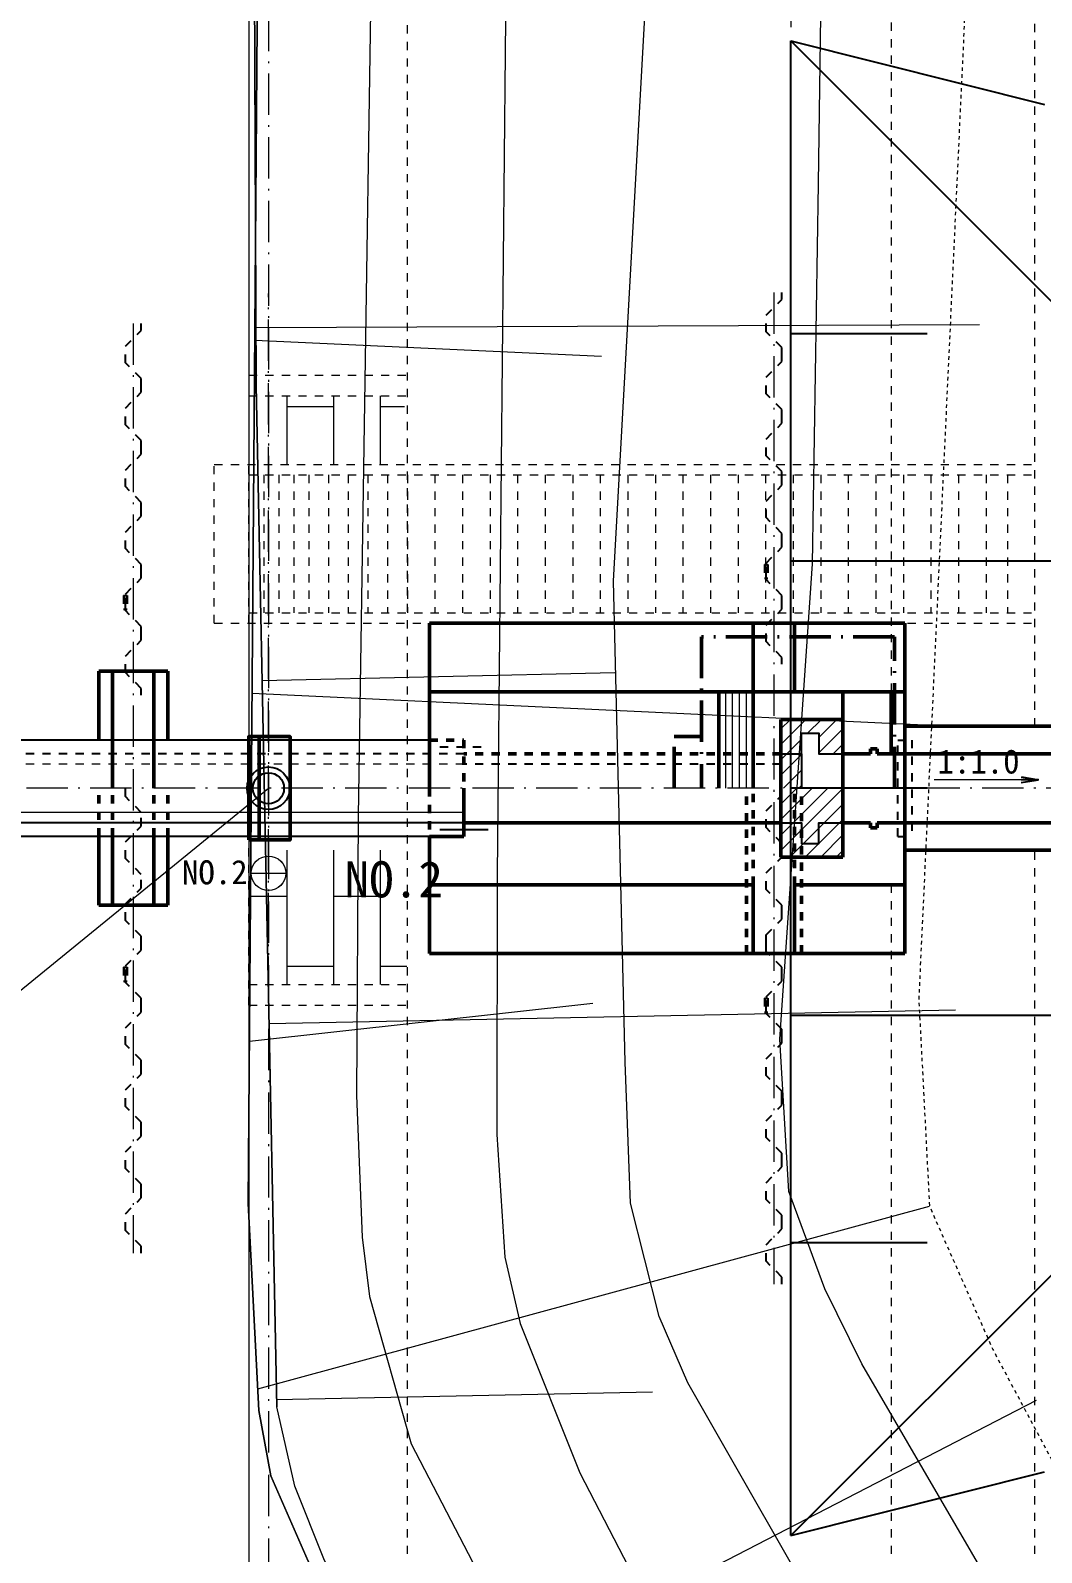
# Model space of a CAD drawing. Header units: millimetres. Extents: x 604133 to 1296463, y 247237 to 595748.
# Drawn here: x 761030 to 775707, y 396013 to 418118 of the extents above; entities that cross this region are included whole.
import ezdxf
from ezdxf.enums import TextEntityAlignment as Align

# ---------------------------------------------------------------- set-up
doc = ezdxf.new("R2010")
doc.units = ezdxf.units.MM
doc.header["$LTSCALE"] = 100
doc.header["$PDSIZE"] = 300
for name, pattern in [('561019', [1, 0.5, -0.5]), ('SXF_一点短鎖線', [9.25, 6, -1.5, 0.25, -1.5]), ('SXF_跳び破線', [12, 6, -6]), ('一点短鎖線', [9.25, 6, -1.5, 0.25, -1.5])]:
    doc.linetypes.add(name, pattern=pattern)
doc.layers.get('Defpoints').update_dxf_attribs({"color": 153})
for name, color, linetype, lineweight in [('D-BGD', 7, 'Continuous', 13), ('D-BMK', 2, 'SXF_一点短鎖線', 13), ('D-BMK-HTXT', 7, 'Continuous', 13), ('D-BYP-STR1', 2, 'Continuous', 13), ('D-BYP-STR3', 2, 'Continuous', 13), ('D-BYP-STR4', 6, 'Continuous', 25), ('D-BYP-STR8', 150, 'Continuous', 25), ('D-BYP-TXT', 7, 'Continuous', 13), ('D-STR', 1, 'Continuous', 50), ('D-STR-DIM', 7, 'Continuous', 13), ('D-STR-HTXT', 7, 'Continuous', 13), ('D-STR-STR7', 4, 'Continuous', 25), ('D-STR-TXT', 7, 'Continuous', 13)]:
    doc.layers.add(name, color=color, linetype=linetype, lineweight=lineweight)
doc.styles.add('MS ゴシック', font='MS Gothic.ttf')
doc.styles.add('YOKO_GOTHIC', font='MS Gothic.ttf')
doc.styles.add('ＭＳ ゴシック', font='MS Gothic.ttf')
doc.dimstyles.new('DIM-100-F', dxfattribs={"dimscale": 100, "dimtxt": 3.5, "dimasz": 2.5, "dimexe": 0, "dimexo": 2, "dimgap": 0.8, "dimtad": 1, "dimdec": 0, "dimzin": 0, "dimdsep": 46, "dimtxsty": 'MS ゴシック', "dimblk": 'OPEN', "dimcen": 0.1, "dimclrd": 256, "dimclre": 256, "dimclrt": 256, "dimaunit": 1, "dimadec": 4, "dimazin": 0, "dimtfac": 1, "dimtdec": 0, "dimtmove": 2, "dimatfit": 3, "dimldrblk": 'OPEN', "dimfxl": 1, "dimtolj": 1, "dimtzin": 0, "dimlwd": -1, "dimlwe": -1, "dimarcsym": 2})

# ---------------------------------------------------------------- blocks, each defined once
blk = doc.blocks.new('21311212131313131')
at = {"layer": 'D-BGD', "linetype": 'Continuous'}
for p, q in [((2641432.2186, -1224581.0874), (2636536.1355, -1215573.5761)), ((2621199.8571, -1227219.7997), (2620937.3489, -1216724.5447)), ((2631301.8617, -1226821.8142), (2630894.0811, -1216862.6524)), ((2626511.0967, -1227168.1898), (2626765.7641, -1217299.0659)), ((2636606.854, -1226875.2248), (2633752.1022, -1217183.4579)), ((2636756.3256, -1226604.2834), (2636530.0232, -1221145.0175)), ((2626322.2807, -1227025.7045), (2626101.0385, -1221911.2203)), ((2631562.3852, -1227101.3091), (2630908.9543, -1222131.4846)), ((2621382.6896, -1227236.0916), (2621512.6051, -1222201.4775))]:
    blk.add_line(p, q, dxfattribs=at)
at = {"layer": 'D-BGD', "linetype": '561019', "flags": 128}
blk.add_lwpolyline([(2494508.8492, -1220362.731), (2502568.1938, -1220258.7543), (2502893.2618, -1220254.3025), (2505968.9706, -1220281.5844), (2533646.6748, -1220529.6704), (2555247.3327, -1219423.2209), (2574682.3776, -1218318.0141), (2575877.9982, -1218262.2975), (2607350.0318, -1216798.0533), (2630746.0107, -1217401.774), (2633752.1022, -1217183.4579), (2635812.956, -1216221.9558), (2646480.1569, -1210237.1016), (2669388.8157, -1210323.2366), (2671678.4637, -1210836.7904), (2674039.248, -1211855.5625), (2682867.6468, -1216539.2122), (2684403.4154, -1216795.1095), (2694508.8492, -1216382.4207)], dxfattribs=at)
at = {"layer": 'D-BGD', "linetype": 'Continuous', "flags": 128}
for points, elevation in [([(2662642.2508, -1211793.1491), (2654361.8688, -1211729.1096), (2651588.0888, -1211693.8289), (2649607.2616, -1211624.0843), (2647935.6245, -1211651.7796), (2646422.6477, -1212201.8261), (2639896.5704, -1215778.3885), (2636062.4205, -1218115.3211), (2634983.1068, -1218677.0433), (2633582.0225, -1219226.7818), (2631370.8878, -1219404.8909), (2624463.6251, -1219073.3538), (2618943.2065, -1219103.1535), (2615445.7887, -1219127.7418), (2603273.5427, -1219213.2275), (2599545.5534, -1219240.4168), (2596797.3862, -1219574.8494), (2588989.4326, -1220163.8881)], 363999.9803), ([(2658609.7653, -1213928.0223), (2652676.4151, -1213906.1937), (2650622.6763, -1214075.844), (2648912.0097, -1214262.2991), (2646642.0878, -1214733.1368), (2644069.2242, -1216032.2464), (2636391.0573, -1220634.5878), (2635437.5482, -1221074.7938), (2633801.2626, -1221523.1352), (2631751.5891, -1221643.7093), (2624774.7082, -1221955.8035), (2615167.0334, -1221625.73), (2602103.3073, -1222192.2188), (2591938.0111, -1223376.3837)], 364999.9803), ([(2594916.1597, -1224941.7511), (2597675.9605, -1224619.3873), (2601856.0888, -1224263.9964), (2607977.5078, -1223946.446), (2615644.4648, -1223706.5949), (2629067.253, -1223556.6974), (2632844.792, -1223484.8112), (2634623.6468, -1223329.9846), (2635580.4417, -1223089.9441), (2637728.4484, -1222179.5729), (2641510.7003, -1220118.6196), (2642214.0332, -1219714.7438), (2646999.0761, -1217344.3068), (2651358.5504, -1216246.8884), (2654970.0491, -1216043.0641), (2660573.2281, -1216014.109)], 365999.9802), ([(2545956.1208, -1228488.1611), (2609704.4053, -1225883.6475), (2613975.3817, -1225720.4951), (2616249.2245, -1225661.0775), (2628263.3448, -1225591.6313), (2632317.4839, -1225530.9416), (2634371.7096, -1225408.2994), (2635231.9984, -1225284.1535), (2637359.5758, -1224633.9277), (2639911.355, -1223240.0529), (2642700.7661, -1221557.8726), (2645535.3296, -1220045.1952), (2648539.8083, -1218896.8649), (2651832.5754, -1218311.0681), (2655216.0251, -1218078.1644), (2658491.9882, -1217991.6256)], 366999.9802)]:
    blk.add_lwpolyline(points, dxfattribs=dict(at, elevation=elevation))
for points in [[(2662058.7268, -1219974.9723), (2656686.9467, -1220243.4675), (2651396.9093, -1220552.1516), (2650264.0026, -1220618.2593), (2649373.4809, -1220785.1365), (2646882.9721, -1221723.4766), (2641907.2356, -1224479.7372), (2640534.4395, -1225267.2693), (2639095.3444, -1226092.6092), (2637865.9019, -1226659.9283), (2636920.2729, -1226852.4996), (2633919.1306, -1227070.105), (2614895.3663, -1227321.9859), (2598798.9372, -1227763.8917), (2577698.008, -1228369.8252)], [(2633919.1306, -1227070.105), (2636920.2729, -1226852.4996), (2637865.9019, -1226659.9283), (2639095.3444, -1226092.6092), (2640534.4395, -1225267.2693), (2641907.2356, -1224479.7372), (2646882.9721, -1221723.4766), (2649373.4809, -1220785.1365), (2650264.0026, -1220618.2593), (2651396.9093, -1220552.1516), (2656686.9467, -1220243.4675), (2662058.7268, -1219974.9723), (2666873.7425, -1220032.1247), (2667643.1984, -1220123.8825), (2668527.3973, -1220439.2002), (2673112.2911, -1222818.0376), (2677261.601, -1225188.7079), (2678491.7102, -1225805.1137), (2679051.1147, -1225841.1634), (2680590.0773, -1225939.2039)], [(2543549.0324, -1229517.7702), (2558266.0011, -1228948.8574), (2577698.008, -1228369.8252), (2598798.9372, -1227763.8917), (2614895.3663, -1227321.9859), (2633919.1306, -1227070.105)]]:
    blk.add_lwpolyline(points, dxfattribs=at)
at = {"layer": 'D-BGD', "linetype": 'Continuous'}
for points in [[(2658108.5483, -1220212.278, 368399.9801), (2649810.6115, -1220355.2356, 368349.9801), (2649396.2976, -1220424.8347, 368369.9801), (2649116.0549, -1220499.4271, 368379.9801), (2648653.7219, -1220656.7426, 368419.9801), (2639079.8998, -1225858.4267, 368259.9801), (2638011.3675, -1226310.9072, 368279.9801), (2636864.0818, -1226594.8709, 368299.9801), (2622041.867, -1227201.9312, 368509.9801), (2603420.9703, -1227667.5166, 368489.9801), (2583046.0721, -1228005.1242, 368469.9801), (2559313.1878, -1228624.9163, 368279.9801), (2520094.582, -1229522.7416, 368369.9801), (2506538.0364, -1229671.2376, 368369.9801), (2494508.8492, -1229953.4497, 368366.4635)], [(2658108.5483, -1220212.278, 368399.9801), (2649810.6115, -1220355.2356, 368349.9801), (2649396.2976, -1220424.8347, 368369.9801), (2649116.0549, -1220499.4271, 368379.9801), (2648653.7219, -1220656.7426, 368419.9801), (2639079.8998, -1225858.4267, 368259.9801), (2638011.3675, -1226310.9072, 368279.9801), (2636864.0818, -1226594.8709, 368299.9801)], [(2559313.1878, -1228624.9163, 368279.9801), (2583046.0721, -1228005.1242, 368469.9801), (2603420.9703, -1227667.5166, 368489.9801), (2622041.867, -1227201.9312, 368509.9801), (2636864.0818, -1226594.8709, 368299.9801)]]:
    blk.add_polyline3d(points, dxfattribs=at)
at = {"layer": 'D-BMK', "linetype": 'SXF_一点短鎖線', "flags": 128}
blk.add_lwpolyline([(2494508.8492, -1229680.1181), (2694508.8492, -1225515.3877)], dxfattribs=at)
at = {"layer": 'D-BMK-HTXT', "color": 7, "linetype": 'Continuous', "lineweight": 13}
blk.add_line((2629123.6408, -1227127.0007, 65818.5963), (2629113.2312, -1226627.1091, -65818.5963), dxfattribs=at)
blk.add_circle((2629118.436, -1226877.0549, 0), 250, dxfattribs=at)
at = {"layer": 'Defpoints', "color": 7, "style": 'ＭＳ ゴシック'}
blk.add_text('NO.2', height=525, rotation=91.19293497, dxfattribs=at).set_placement((2629446.2723, -1225766.245, -329092.9815))
blk = doc.blocks.new('_Open')
at = {"color": 0, "linetype": 'ByBlock', "lineweight": -2}
for p, q in [((-1, 0.167), (0, 0)), ((-1, -0.167), (0, 0)), ((0, 0), (-1, 0))]:
    blk.add_line(p, q, dxfattribs=at)
blk = doc.blocks.new('*D324')
at = {"layer": 'D-STR-DIM', "transparency": 16777216}
for p, q in [((775773, 420465), (775523, 420465)), ((776023, 414213), (776023, 420465)), ((776523, 420465), (776023, 420465)), ((776523, 413713), (776523, 420465)), ((776773, 420465), (777023, 420465))]:
    blk.add_line(p, q, dxfattribs=at)
at = {"layer": 'Defpoints', "color": 0, "transparency": 16777216}
for p in [(776023, 420465), (776023, 414013, 354000), (776523, 413513, 354000)]:
    blk.add_point(p, dxfattribs=at)
at = {"layer": 'D-STR-DIM', "transparency": 16777216, "xscale": 250, "yscale": 250, "zscale": 250}
blk.add_blockref('_Open', (776023, 420465), dxfattribs=at)
at = {"layer": 'D-STR-DIM', "transparency": 16777216, "xscale": 250, "yscale": 250, "zscale": 250, "rotation": 180}
blk.add_blockref('_Open', (776523, 420465), dxfattribs=at)
at = {"layer": 'D-STR-DIM', "transparency": 16777216, "insert": (776273, 420760), "char_height": 350, "attachment_point": 5, "style": 'MS ゴシック'}
blk.add_mtext('\\A1;500', dxfattribs=at)
blk = doc.blocks.new('*D325')
at = {"layer": 'D-STR-DIM', "transparency": 16777216}
for p, q in [((772070, 418166), (772070, 420465)), ((775773, 420465), (772320, 420465)), ((776023, 414213), (776023, 420465))]:
    blk.add_line(p, q, dxfattribs=at)
at = {"layer": 'Defpoints', "color": 0, "transparency": 16777216}
for p in [(772070, 420465), (772070, 417966, 354000), (776023, 414013, 354000)]:
    blk.add_point(p, dxfattribs=at)
at = {"layer": 'D-STR-DIM', "transparency": 16777216, "xscale": 250, "yscale": 250, "zscale": 250, "rotation": 180}
blk.add_blockref('_Open', (772070, 420465), dxfattribs=at)
at = {"layer": 'D-STR-DIM', "transparency": 16777216, "xscale": 250, "yscale": 250, "zscale": 250}
blk.add_blockref('_Open', (776023, 420465), dxfattribs=at)
at = {"layer": 'D-STR-DIM', "transparency": 16777216, "insert": (774046, 420720), "char_height": 350, "attachment_point": 5, "style": 'MS ゴシック'}
blk.add_mtext('\\A1;3953', dxfattribs=at)

msp = doc.modelspace()

# ---------------------------------------------------------------- hatches: boundary and pattern name
at = {"layer": 'D-BYP-STR1'}
h = msp.add_hatch(dxfattribs=at)
h.set_pattern_fill('ANSI31', color=256, scale=50)
h.set_pattern_definition([(45, (74271.6, 1433858.68), (-112.253202, 112.253202), [])])
h.paths.add_polyline_path([(772222.9, 407112.7), (771922.9, 407112.7), (771922.9, 408112.7), (772822.9, 408112.7), (772822.9, 407612.7), (772472.9, 407612.7), (772472.9, 407912.7), (772222.9, 407912.7)])
h = msp.add_hatch(dxfattribs=at)
h.set_pattern_fill('ANSI31', color=256, scale=50)
h.set_pattern_definition([(45, (694537.68, 601822.51), (-112.2532, 112.2532), [])])
h.paths.add_polyline_path([(772822.9, 406112.7), (772822.9, 407112.7), (771922.9, 407112.7), (771922.9, 406112.7)])
at = {"layer": 'D-BYP-STR3', "linetype": 'SXF_跳び破線', "ltscale": 0.2}
h = msp.add_hatch(dxfattribs=at)
h.set_pattern_fill('AR-BRSTD', color=256, scale=10, angle=90)
h.set_pattern_definition([(90, (-130114.2, 327309.5), (-677.418, 4e-14), []), (180, (-130114.2, 327309.5), (-677.418, -1016), [677.418, -677.418])])
edge = h.paths.add_edge_path()
edge.add_line((764198.5, 412812.7), (766501.1, 412812.7))
edge.add_arc((768174.9, 412312.7), 1746.9, 163.36791, 196.63209)
edge.add_line((766501.1, 411812.7), (764198.5, 411812.7))
edge.add_line((764198.5, 411812.7), (764198.5, 412812.7))
edge = h.paths.add_edge_path()
edge.add_line((764198.5, 406212.7), (766501.1, 406212.7))
edge.add_arc((788573.8, 405237.7), 22094.2, 177.47077, 182.52923)
edge.add_line((766501.1, 404262.7), (764216.1, 404262.7))
edge.add_line((764216.1, 404262.7), (764198.5, 406212.7))

# ---------------------------------------------------------------- linework, layer by layer
for radius in [309.4, 225]:
    msp.add_circle((764484.9, 407112.7, 354000), radius)
at = {"layer": 'D-BGD', "color": 6, "ltscale": 1500, "elevation": 354000, "flags": 128}
msp.add_lwpolyline([(763617.8, 475035), (761254, 453402.6, 0.0263436), (761198.6, 452351), (761198.6, 446834.7, 0.0353635), (761298.4, 445425.5), (764098.8, 425752.1, -0.0353635), (764198.6, 424342.9), (764198.6, 338981)], format="xyb", dxfattribs=at)
at = {"layer": 'D-BMK', "linetype": 'SXF_一点短鎖線'}
for p, q in [((764484.9, 404070.7, 354000), (764484.9, 414297.3, 354000)), ((771822.9, 414312.7, 354000), (771822.9, 399912.7, 354000)), ((762522.6, 413862.7, 354000), (762522.6, 400362.7, 354000)), ((810597.2, 407112.7, 354000), (729800.3, 407112.7, 354000))]:
    msp.add_line(p, q, dxfattribs=at)
at = {"layer": 'D-BYP-STR1', "lineweight": 13, "ltscale": 100}
for p, q in [((771122.9, 407112.7, 354000), (771122.9, 408512.7, 354000)), ((771222.9, 407112.7, 354000), (771222.9, 408512.7, 354000)), ((771322.9, 407112.7, 354000), (771322.9, 408512.7, 354000)), ((771422.9, 407112.7, 354000), (771422.9, 408512.7, 354000))]:
    msp.add_line(p, q, dxfattribs=at)
at = {"layer": 'D-BYP-STR1', "linetype": 'SXF_跳び破線', "ltscale": 0.2}
msp.add_line((767322.6, 407462.7, 354000), (744222.9, 407462.7, 354000), dxfattribs=at)
at = {"layer": 'D-BYP-STR1'}
msp.add_line((767322.6, 406762.7, 354000), (744222.9, 406762.7, 354000), dxfattribs=at)
at = {"layer": 'D-BYP-STR3', "linetype": 'SXF_跳び破線', "ltscale": 0.2}
for p, q in [((766501.1, 390712.7, 354000), (766501.1, 423512.7, 354000)), ((773522.9, 423512.7, 354000), (773522.9, 408512.7, 354000)), ((775607.2, 408012.7, 354000), (775607.2, 423512.7, 354000)), ((764198.5, 413112.7, 354000), (766501.1, 413112.7, 354000)), ((764198.5, 413112.7, 354000), (764198.5, 411812.7, 354000)), ((764198.5, 412812.7, 354000), (766501.1, 412812.7, 354000)), ((763698.5, 409512.7, 354000), (763698.5, 411812.7, 354000)), ((763698.5, 411812.7, 354000), (773522.9, 411812.7, 354000)), ((764198.5, 409512.7, 354000), (764198.5, 411812.7, 354000)), ((773522.9, 411812.7, 354000), (775607.2, 411812.7, 354000)), ((764198.5, 411662.7, 354000), (773522.9, 411662.7, 354000)), ((764416.3, 411662.7, 354000), (764416.3, 409662.7, 354000)), ((764634.1, 411662.7, 354000), (764634.1, 409662.7, 354000)), ((764851.9, 411662.7, 354000), (764851.9, 409662.7, 354000)), ((765069.2, 411662.7, 354000), (765069.2, 409662.7, 354000)), ((765355.6, 411662.7, 354000), (765355.6, 409662.7, 354000)), ((765641.9, 411662.7, 354000), (765641.9, 409662.7, 354000)), ((765928.3, 411662.7, 354000), (765928.3, 409662.7, 354000)), ((766214.7, 411662.7, 354000), (766214.7, 409662.7, 354000)), ((766501.1, 411662.7, 354000), (766501.1, 409662.7, 354000)), ((766901.1, 411662.7, 354000), (766901.1, 409662.7, 354000)), ((767301.1, 411662.7, 354000), (767301.1, 409662.7, 354000)), ((767701.1, 411662.7, 354000), (767701.1, 409662.7, 354000)), ((768101.1, 411662.7, 354000), (768101.1, 409662.7, 354000)), ((768501.1, 411662.7, 354000), (768501.1, 409662.7, 354000)), ((768901.1, 411662.7, 354000), (768901.1, 409662.7, 354000)), ((769301.1, 411662.7, 354000), (769301.1, 409662.7, 354000)), ((769701.1, 411662.7, 354000), (769701.1, 409662.7, 354000)), ((770101.1, 411662.7, 354000), (770101.1, 409662.7, 354000)), ((770501.1, 411662.7, 354000), (770501.1, 409662.7, 354000)), ((770901.1, 411662.7, 354000), (770901.1, 409662.7, 354000)), ((771301.1, 411662.7, 354000), (771301.1, 409662.7, 354000)), ((771701.1, 411662.7, 354000), (771701.1, 409662.7, 354000)), ((772101.1, 411662.7, 354000), (772101.1, 409662.7, 354000)), ((772501.1, 411662.7, 354000), (772501.1, 409662.7, 354000)), ((772901.1, 411662.7, 354000), (772901.1, 409662.7, 354000)), ((773301.1, 411662.7, 354000), (773301.1, 409662.7, 354000)), ((773522.9, 411662.7, 354000), (775607.2, 411662.7, 354000)), ((773701.1, 411662.7, 354000), (773701.1, 409662.7, 354000)), ((774101.1, 411662.7, 354000), (774101.1, 409662.7, 354000)), ((774501.1, 411662.7, 354000), (774501.1, 409662.7, 354000)), ((774901.1, 411662.7, 354000), (774901.1, 409662.7, 354000)), ((775212, 411662.7, 354000), (775212, 409662.7, 354000)), ((764198.5, 409662.7, 354000), (773522.9, 409662.7, 354000)), ((773522.9, 409662.7, 354000), (775607.2, 409662.7, 354000)), ((763698.5, 409512.7, 354000), (773522.9, 409512.7, 354000)), ((764198.5, 409412.7, 354000), (764198.5, 407862.7, 354000)), ((773522.9, 409512.7, 354000), (775607.2, 409512.7, 354000)), ((764198.5, 407862.7, 354000), (764198.5, 406362.7, 354000)), ((764198.5, 403962.7, 354000), (764198.5, 406362.7, 354000)), ((775607.2, 390712.7, 354000), (775607.2, 406212.7, 354000)), ((773522.9, 405712.7, 354000), (773522.9, 390712.7, 354000)), ((764198.5, 404262.7, 354000), (766501.1, 404262.7, 354000)), ((764198.5, 403962.7, 354000), (766501.1, 403962.7, 354000))]:
    msp.add_line(p, q, dxfattribs=at)
at = {"layer": 'D-BYP-STR4', "color": 6, "ltscale": 1500}
msp.add_line((772222.9, 407612.7, 354000), (772222.9, 407112.7, 354000), dxfattribs=at)
at = {"layer": 'D-BYP-STR4', "linetype": 'SXF_跳び破線', "ltscale": 0.2}
for p, q in [((773622.9, 406412.7, 354000), (773622.9, 407812.7, 354000)), ((773622.9, 407812.7, 354000), (773822.9, 407812.7, 354000)), ((773822.9, 407812.7, 354000), (773822.9, 406412.7, 354000)), ((771922.9, 407462.7, 354000), (767322.6, 407462.7, 354000)), ((773622.9, 406412.7, 354000), (773822.9, 406412.7, 354000)), ((762637.6, 404862.7, 354000), (762637.6, 404962.7, 354000))]:
    msp.add_line(p, q, dxfattribs=at)
for points in [[(771937.9, 413412.7), (771937.9, 413512.7), (771707.9, 413742.7), (771707.9, 413982.7), (771937.9, 414212.7), (771937.9, 414312.7)], [(762637.6, 412962.7), (762637.6, 413062.7), (762407.6, 413292.7), (762407.6, 413532.7), (762637.6, 413762.7), (762637.6, 413862.7)], [(771937.9, 412512.7), (771937.9, 412612.7), (771707.9, 412842.7), (771707.9, 413082.7), (771937.9, 413312.7), (771937.9, 413412.7)], [(762637.6, 412062.7), (762637.6, 412162.7), (762407.6, 412392.7), (762407.6, 412632.7), (762637.6, 412862.7), (762637.6, 412962.7)], [(771937.9, 411612.7), (771937.9, 411712.7), (771707.9, 411942.7), (771707.9, 412182.7), (771937.9, 412412.7), (771937.9, 412512.7)], [(762637.6, 411162.7), (762637.6, 411262.7), (762407.6, 411492.7), (762407.6, 411732.7), (762637.6, 411962.7), (762637.6, 412062.7)], [(771937.9, 410712.7), (771937.9, 410812.7), (771707.9, 411042.7), (771707.9, 411282.7), (771937.9, 411512.7), (771937.9, 411612.7)], [(762637.6, 410262.7), (762637.6, 410362.7), (762407.6, 410592.7), (762407.6, 410832.7), (762637.6, 411062.7), (762637.6, 411162.7)], [(771937.9, 409812.7), (771937.9, 409912.7), (771707.9, 410142.7), (771707.9, 410382.7), (771937.9, 410612.7), (771937.9, 410712.7)], [(771682.9, 410362.7), (771682.9, 410162.7)], [(771682.9, 410362.7), (771732.9, 410362.7)], [(771732.9, 410362.7), (771682.9, 410162.7)], [(771682.9, 410362.7), (771732.9, 410162.7)], [(771732.9, 410362.7), (771732.9, 410162.7)], [(762637.6, 409362.7), (762637.6, 409462.7), (762407.6, 409692.7), (762407.6, 409932.7), (762637.6, 410162.7), (762637.6, 410262.7)], [(771682.9, 410162.7), (771732.9, 410162.7)], [(762382.6, 409912.7), (762382.6, 409712.7)], [(762382.6, 409912.7), (762432.6, 409912.7)], [(762432.6, 409912.7), (762382.6, 409712.7)], [(762382.6, 409912.7), (762432.6, 409712.7)], [(762432.6, 409912.7), (762432.6, 409712.7)], [(762382.6, 409712.7), (762432.6, 409712.7)], [(771937.9, 408912.7), (771937.9, 409012.7), (771707.9, 409242.7), (771707.9, 409482.7), (771937.9, 409712.7), (771937.9, 409812.7)], [(762637.6, 408462.7), (762637.6, 408562.7), (762407.6, 408792.7), (762407.6, 409032.7), (762637.6, 409262.7), (762637.6, 409362.7)], [(771937.9, 406212.7), (771937.9, 406312.7), (771707.9, 406542.7), (771707.9, 406782.7), (771937.9, 407012.7), (771937.9, 407112.7)], [(771937.9, 405312.7), (771937.9, 405412.7), (771707.9, 405642.7), (771707.9, 405882.7), (771937.9, 406112.7), (771937.9, 406212.7)], [(771707.9, 404862.7), (771707.9, 404982.7), (771937.9, 405212.7), (771937.9, 405312.7)], [(762637.6, 403962.7), (762637.6, 404062.7), (762407.6, 404292.7), (762407.6, 404532.7), (762637.6, 404762.7), (762637.6, 404862.7)], [(771937.9, 404412.7), (771937.9, 404512.7), (771707.9, 404742.7), (771707.9, 404862.7)], [(762382.6, 404512.7), (762382.6, 404312.7)], [(762382.6, 404512.7), (762432.6, 404512.7)], [(762432.6, 404512.7), (762382.6, 404312.7)], [(762382.6, 404512.7), (762432.6, 404312.7)], [(762382.6, 404312.7), (762432.6, 404312.7)], [(762432.6, 404512.7), (762432.6, 404312.7)], [(771937.9, 403512.7), (771937.9, 403612.7), (771707.9, 403842.7), (771707.9, 404082.7), (771937.9, 404312.7), (771937.9, 404412.7)], [(762637.6, 403062.7), (762637.6, 403162.7), (762407.6, 403392.7), (762407.6, 403632.7), (762637.6, 403862.7), (762637.6, 403962.7)], [(771682.9, 404062.7), (771682.9, 403862.7)], [(771682.9, 404062.7), (771732.9, 404062.7)], [(771732.9, 404062.7), (771682.9, 403862.7)], [(771682.9, 404062.7), (771732.9, 403862.7)], [(771682.9, 403862.7), (771732.9, 403862.7)], [(771732.9, 404062.7), (771732.9, 403862.7)], [(771937.9, 402612.7), (771937.9, 402712.7), (771707.9, 402942.7), (771707.9, 403182.7), (771937.9, 403412.7), (771937.9, 403512.7)], [(762637.6, 402162.7), (762637.6, 402262.7), (762407.6, 402492.7), (762407.6, 402732.7), (762637.6, 402962.7), (762637.6, 403062.7)], [(771937.9, 401712.7), (771937.9, 401812.7), (771707.9, 402042.7), (771707.9, 402282.7), (771937.9, 402512.7), (771937.9, 402612.7)], [(762637.6, 401262.7), (762637.6, 401362.7), (762407.6, 401592.7), (762407.6, 401832.7), (762637.6, 402062.7), (762637.6, 402162.7)], [(771937.9, 400812.7), (771937.9, 400912.7), (771707.9, 401142.7), (771707.9, 401382.7), (771937.9, 401612.7), (771937.9, 401712.7)], [(762637.6, 400362.7), (762637.6, 400462.7), (762407.6, 400692.7), (762407.6, 400932.7), (762637.6, 401162.7), (762637.6, 401262.7)], [(771937.9, 399912.7), (771937.9, 400012.7), (771707.9, 400242.7), (771707.9, 400482.7), (771937.9, 400712.7), (771937.9, 400812.7)]]:
    msp.add_lwpolyline(points, dxfattribs=at)
at = {"layer": 'D-BYP-STR4', "color": 6, "ltscale": 1500, "elevation": 354000}
for points in [[(771922.9, 407612.7), (772222.9, 407612.7), (772222.9, 407912.7), (772472.9, 407912.7), (772472.9, 407612.7), (772822.9, 407612.7)], [(771922.9, 406612.7), (772222.9, 406612.7), (772222.9, 406312.7), (772472.9, 406312.7), (772472.9, 406612.7), (772822.9, 406612.7)]]:
    msp.add_lwpolyline(points, dxfattribs=at)
at = {"layer": 'D-BYP-STR4', "linetype": 'SXF_跳び破線', "ltscale": 0.2, "elevation": 354000}
msp.add_lwpolyline([(762637.6, 404962.7), (762407.6, 405192.7), (762407.6, 405432.7), (762637.6, 405662.7), (762637.6, 405862.7), (762407.6, 406092.7), (762407.6, 406332.7), (762637.6, 406562.7), (762637.6, 406762.7), (762407.6, 406992.7), (762407.6, 407112.7)], dxfattribs=at)
at = {"layer": 'D-BYP-STR8', "linetype": 'SXF_跳び破線', "ltscale": 0.2}
for p, q in [((767322.6, 407612.7, 354000), (744222.9, 407612.7, 354000)), ((766822.6, 407812.7, 354000), (767322.6, 407812.7, 354000)), ((767322.6, 407812.7, 354000), (767322.6, 407112.7, 354000))]:
    msp.add_line(p, q, dxfattribs=at)
at = {"layer": 'D-BYP-STR8'}
for p, q in [((766822.6, 407812.7, 354000), (744722.9, 407812.7, 354000)), ((767322.6, 407112.7, 354000), (767322.6, 406412.7, 354000)), ((767322.6, 406612.7, 354000), (744222.9, 406612.7, 354000)), ((766822.6, 406412.7, 354000), (744722.9, 406412.7, 354000)), ((767322.6, 406412.7, 354000), (766822.6, 406412.7, 354000))]:
    msp.add_line(p, q, dxfattribs=at)
at = {"layer": 'D-BYP-STR8', "color": 2, "linetype": 'SXF_跳び破線', "ltscale": 0.2}
msp.add_line((766972.6, 407712.7, 354000), (767672.6, 407712.7, 354000), dxfattribs=at)
at = {"layer": 'D-BYP-STR8', "color": 2}
msp.add_line((766972.6, 406512.7, 354000), (767672.6, 406512.7, 354000), dxfattribs=at)
at = {"layer": 'D-BYP-TXT'}
msp.add_line((764234.8, 405878.7, -15050), (764734.8, 405878.7, -15050), dxfattribs=at)
msp.add_circle((764484.8, 405878.7, -15050), 250, dxfattribs=at)
at = {"layer": 'D-STR'}
for p, q in [((773722.9, 409512.7, 354000), (766822.6, 409512.7, 354000)), ((766822.6, 407112.7, 354000), (766822.6, 409512.7, 354000)), ((771522.9, 407112.7, 354000), (771522.9, 409512.7, 354000)), ((772122.9, 408512.7, 354000), (772122.9, 409512.7, 354000)), ((773722.9, 408512.7, 354000), (773722.9, 409512.7, 354000)), ((763022.6, 408812.7, 354000), (762022.6, 408812.7, 354000)), ((762222.6, 408812.7, 354000), (762222.6, 407112.7, 354000)), ((762822.6, 407112.7, 354000), (762822.6, 408812.7, 354000)), ((771522.9, 408512.7, 354000), (766822.6, 408512.7, 354000)), ((771022.9, 407112.7, 354000), (771022.9, 408512.7, 354000)), ((773722.9, 408512.7, 354000), (771522.9, 408512.7, 354000)), ((772822.9, 408512.7, 354000), (772822.9, 406112.7, 354000)), ((773522.9, 408512.7, 354000), (773522.9, 407612.7, 354000)), ((773722.9, 405712.7, 354000), (773722.9, 408512.7, 354000)), ((772822.9, 408112.7, 354000), (771922.9, 408112.7, 354000)), ((771922.9, 408112.7, 354000), (771922.9, 406112.7, 354000)), ((764348.6, 407862.7, 354000), (764348.6, 406362.7, 354000)), ((773722.9, 408012.7, 354000), (779122.9, 408012.7, 354000)), ((773222.9, 407612.7, 354000), (772822.9, 407612.7, 354000)), ((773322.9, 407687.7, 354000), (773222.9, 407687.7, 354000)), ((773222.9, 407687.7, 354000), (773222.9, 407612.7, 354000)), ((773322.9, 407612.7, 354000), (773322.9, 407687.7, 354000)), ((773722.9, 407612.7, 354000), (773322.9, 407612.7, 354000)), ((773322.9, 407612.7, 354000), (779522.9, 407612.7, 354000)), ((767322.6, 407112.7, 354000), (767322.6, 406412.7, 354000)), ((767322.6, 406612.7, 354000), (771522.9, 406612.7, 354000)), ((771922.9, 406612.7, 354000), (771522.9, 406612.7, 354000)), ((773222.9, 406612.7, 354000), (772822.9, 406612.7, 354000)), ((773222.9, 406537.7, 354000), (773222.9, 406612.7, 354000)), ((773322.9, 406537.7, 354000), (773222.9, 406537.7, 354000)), ((773722.9, 406612.7, 354000), (773322.9, 406612.7, 354000)), ((773322.9, 406612.7, 354000), (773322.9, 406537.7, 354000)), ((773322.9, 406612.7, 354000), (779522.9, 406612.7, 354000)), ((766822.6, 404712.7, 354000), (766822.6, 406412.7, 354000)), ((767322.6, 406412.7, 354000), (766822.6, 406412.7, 354000)), ((772822.9, 406112.7, 354000), (771922.9, 406112.7, 354000)), ((773722.9, 406212.7, 354000), (779122.9, 406212.7, 354000)), ((766822.6, 405712.7, 354000), (771522.9, 405712.7, 354000)), ((771522.9, 405712.7, 354000), (771522.9, 404712.7, 354000)), ((772122.9, 405712.7, 354000), (772122.9, 404712.7, 354000)), ((773722.9, 405712.7, 354000), (772122.9, 405712.7, 354000)), ((773722.9, 405712.7, 354000), (773722.9, 404712.7, 354000)), ((773722.9, 404712.7, 354000), (766822.6, 404712.7, 354000))]:
    msp.add_line(p, q, dxfattribs=at)
at = {"layer": 'D-STR', "ltscale": 100}
for p, q in [((762022.6, 408812.7, 354000), (762022.6, 407812.7, 354000)), ((763022.6, 408812.7, 354000), (763022.6, 407812.7, 354000))]:
    msp.add_line(p, q, dxfattribs=at)
at = {"layer": 'D-STR', "linetype": 'SXF_跳び破線', "ltscale": 0.2}
for p, q in [((766822.6, 407812.7, 354000), (767322.6, 407812.7, 354000)), ((767322.6, 407812.7, 354000), (767322.6, 407112.7, 354000)), ((771922.9, 407612.7, 354000), (767322.6, 407612.7, 354000)), ((762022.6, 406412.7, 354000), (762022.6, 407112.7, 354000)), ((762222.6, 406412.7, 354000), (762222.6, 407112.7, 354000)), ((762822.6, 406412.7, 354000), (762822.6, 407112.7, 354000)), ((763022.6, 406412.7, 354000), (763022.6, 407112.7, 354000)), ((766822.6, 407112.7, 354000), (766822.6, 406412.7, 354000)), ((771422.9, 404712.7, 354000), (771422.9, 407112.7, 354000)), ((771522.9, 405712.7, 354000), (771522.9, 407112.7, 354000)), ((772122.9, 405712.7, 354000), (772122.9, 407112.7, 354000)), ((772222.9, 404712.7, 354000), (772222.9, 407112.7, 354000))]:
    msp.add_line(p, q, dxfattribs=at)
at = {"layer": 'D-STR', "ltscale": 30}
for p, q in [((762022.6, 405412.7, 354000), (762022.6, 406412.7, 354000)), ((762222.6, 405412.7, 354000), (762222.6, 406412.7, 354000)), ((762822.6, 405412.7, 354000), (762822.6, 406412.7, 354000)), ((763022.6, 405412.7, 354000), (763022.6, 406412.7, 354000)), ((763022.6, 405412.7, 354000), (762022.6, 405412.7, 354000))]:
    msp.add_line(p, q, dxfattribs=at)
at = {"layer": 'D-STR', "linetype": '一点短鎖線', "elevation": 354000}
for points in [[(773572.9, 407112.7), (773572.9, 409312.7), (770772.9, 409312.7), (770772.9, 407112.7)], [(770372.9, 407112.7), (770372.9, 407862.7), (770772.9, 407862.7)]]:
    msp.add_lwpolyline(points, dxfattribs=at)
at = {"layer": 'D-STR', "elevation": 354000}
msp.add_lwpolyline([(764198.6, 406362.7), (764198.6, 407862.7), (764798.6, 407862.7), (764798.6, 406362.7)], close=True, dxfattribs=at)
at = {"layer": 'D-STR-HTXT'}
msp.add_line((760322.5, 403718.9, 354000), (764484.9, 407112.7, 354000), dxfattribs=at)
at = {"layer": 'D-STR-STR7'}
for p, q in [((776022.9, 414012.7, 354000), (772069.7, 417966, 354000)), ((772069.7, 417966, 354000), (775752.2, 417042, 354000)), ((772069.7, 396259.4, 354000), (772069.7, 417966, 354000)), ((774046.3, 413712.7, 354000), (772069.7, 413712.7, 354000)), ((776022.9, 410412.7, 354000), (772069.7, 410412.7, 354000)), ((774046.3, 407112.7, 354000), (772069.7, 407112.7, 354000)), ((776022.9, 403812.7, 354000), (772069.7, 403812.7, 354000)), ((774046.3, 400512.7, 354000), (772069.7, 400512.7, 354000)), ((776022.9, 400212.7, 354000), (772069.7, 396259.4, 354000)), ((772069.7, 396259.4, 354000), (775752.2, 397183.4, 354000))]:
    msp.add_line(p, q, dxfattribs=at)

# ---------------------------------------------------------------- block references
at = {"layer": 'D-BGD', "rotation": 268.807065034117}
msp.add_blockref('21311212131313131', (2045832.1, 3008884.8, 354000), dxfattribs=at)

# ---------------------------------------------------------------- texts
at = {"layer": 'D-BYP-TXT', "insert": (763229.7, 405885.5, -15050), "char_height": 350, "attachment_point": 4, "rotation": 0.5637, "style": 'ＭＳ ゴシック'}
msp.add_mtext('NO.2 ', dxfattribs=at)
at = {"layer": 'D-STR-TXT', "style": 'YOKO_GOTHIC'}
msp.add_text('1:1.0', height=350, dxfattribs=at).set_placement((774793, 407326.5), align=Align.CENTER)

# ---------------------------------------------------------------- dimensions: what is measured, and where the dimension line sits
at = {"layer": 'D-STR-DIM'}
for base, p1, p2, picture, middle in [((772069.7, 420465.5), (776022.9, 414012.7, 354000), (772069.7, 417966, 354000), '*D325', (774046.3, 420720.5)), ((776022.9, 420465.5), (776522.9, 413512.7, 354000), (776022.9, 414012.7, 354000), '*D324', (776272.9, 420760.5))]:
    dim = msp.add_linear_dim(base=base, p1=p1, p2=p2, dimstyle='DIM-100-F', dxfattribs=at)
    dim.commit()
    dim.dimension.update_dxf_attribs({"geometry": picture, "text_midpoint": middle})

# ---------------------------------------------------------------- leaders
at = {"layer": 'D-STR-TXT'}
msp.add_leader([(775661.6, 407236.5), (774149.6, 407236.5)], dimstyle='DIM-100-F', dxfattribs=at)

doc.saveas('drawing.dxf')
